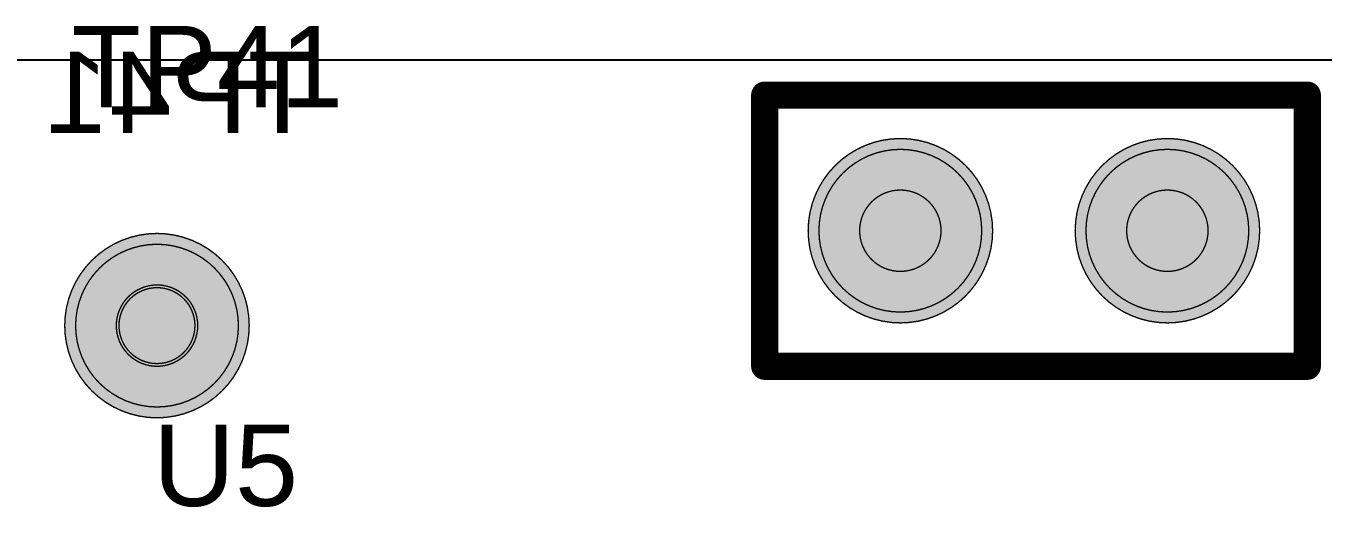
# Model space of a CAD drawing. Header units: millimetres. Extents: x 54 to 247, y 53 to 195.
# Drawn here: x 106.44 to 118.59, y 71.86 to 76.37 of the extents above; entities that cross this region are included whole.
import ezdxf

# ---------------------------------------------------------------- set-up
doc = ezdxf.new("R2010")
doc.units = ezdxf.units.MM
for name, color, linetype in [('BottomOverlay', 54, 'Continuous'), ('BottomSolder', 6, 'Continuous'), ('Mechanical10', 56, 'Continuous'), ('Mechanical11', 56, 'Continuous'), ('Mechanical12', 56, 'Continuous'), ('Mechanical13', 56, 'Continuous'), ('Mechanical14', 56, 'Continuous'), ('Mechanical4', 56, 'Continuous'), ('Mechanical6', 56, 'Continuous'), ('Mechanical7', 56, 'Continuous'), ('Mechanical9', 56, 'Continuous'), ('MultiLayer', 9, 'Continuous'), ('PadHoleLayer', 156, 'Continuous'), ('TopOverlay', 2, 'Continuous'), ('TopSolder', 216, 'Continuous'), ('ViaHoleLayer', 16, 'Continuous')]:
    doc.layers.add(name, color=color, linetype=linetype)
doc.styles.add('Arial', font='arial.ttf', dxfattribs={"height": 0.2})

# ---------------------------------------------------------------- blocks, each defined once
blk = doc.blocks.new('J______2_54_B_211')
at = {"layer": 'BottomSolder'}
h = blk.add_hatch(color=6, dxfattribs=at)
edge = h.paths.add_edge_path()
edge.add_arc((0, 0), 0.8636, 0, 360)
h = blk.add_hatch(color=6, dxfattribs=at)
edge = h.paths.add_edge_path()
edge.add_arc((2.5, 0), 0.8636, 0, 360)
at = {"layer": 'MultiLayer'}
h = blk.add_hatch(color=9, dxfattribs=at)
edge = h.paths.add_edge_path()
edge.add_arc((0, 0), 0.762, 0, 360)
h = blk.add_hatch(color=9, dxfattribs=at)
edge = h.paths.add_edge_path()
edge.add_arc((2.5, 0), 0.762, 0, 360)
at = {"layer": 'PadHoleLayer'}
h = blk.add_hatch(color=156, dxfattribs=at)
edge = h.paths.add_edge_path()
edge.add_arc((0, 0), 0.381, 0, 360)
h = blk.add_hatch(color=156, dxfattribs=at)
edge = h.paths.add_edge_path()
edge.add_arc((2.5, 0), 0.381, 0, 360)
at = {"layer": 'TopSolder'}
h = blk.add_hatch(color=216, dxfattribs=at)
edge = h.paths.add_edge_path()
edge.add_arc((0, 0), 0.8636, 0, 360)
h = blk.add_hatch(color=216, dxfattribs=at)
edge = h.paths.add_edge_path()
edge.add_arc((2.5, 0), 0.8636, 0, 360)
at = {"layer": 'BottomOverlay', "const_width": 0.254}
for points in [[(-1.27, 1.27), (0.254, 1.27)], [(-1.27, -1.27), (-1.27, 1.27)], [(0.254, 1.27), (2.286, 1.27)], [(2.286, 1.27), (3.81, 1.27)], [(3.81, -1.27), (3.81, 1.27)], [(-1.27, -1.27), (3.81, -1.27)]]:
    blk.add_lwpolyline(points, dxfattribs=at)
at = {"layer": 'BottomOverlay', "const_width": 0.127}
for points in [[(-1.3335, 1.27, 1), (-1.2065, 1.27, 1)], [(-1.3335, 1.27, 1), (-1.2065, 1.27, 1)], [(0.1905, 1.27, 1), (0.3175, 1.27, 1)], [(0.1905, 1.27, 1), (0.3175, 1.27, 1)], [(2.2225, 1.27, 1), (2.3495, 1.27, 1)], [(2.2225, 1.27, 1), (2.3495, 1.27, 1)], [(3.7465, 1.27, 1), (3.8735, 1.27, 1)], [(3.7465, 1.27, 1), (3.8735, 1.27, 1)], [(-1.3335, -1.27, 1), (-1.2065, -1.27, 1)], [(-1.3335, -1.27, 1), (-1.2065, -1.27, 1)], [(3.7465, -1.27, 1), (3.8735, -1.27, 1)], [(3.7465, -1.27, 1), (3.8735, -1.27, 1)]]:
    blk.add_lwpolyline(points, format="xyb", close=True, dxfattribs=at)
at = {"layer": 'TopOverlay', "const_width": 0.254}
for points in [[(-1.27, 1.27), (3.81, 1.27)], [(-1.27, -1.27), (-1.27, 1.27)], [(3.81, -1.27), (3.81, 1.27)], [(-1.27, -1.27), (3.81, -1.27)]]:
    blk.add_lwpolyline(points, dxfattribs=at)
at = {"layer": 'TopOverlay', "const_width": 0.127}
for points in [[(-1.3335, 1.27, 1), (-1.2065, 1.27, 1)], [(-1.3335, 1.27, 1), (-1.2065, 1.27, 1)], [(3.7465, 1.27, 1), (3.8735, 1.27, 1)], [(3.7465, 1.27, 1), (3.8735, 1.27, 1)], [(-1.3335, -1.27, 1), (-1.2065, -1.27, 1)], [(-1.3335, -1.27, 1), (-1.2065, -1.27, 1)], [(3.7465, -1.27, 1), (3.8735, -1.27, 1)], [(3.7465, -1.27, 1), (3.8735, -1.27, 1)]]:
    blk.add_lwpolyline(points, format="xyb", close=True, dxfattribs=at)
blk = doc.blocks.new('RES_TUM5_OHM_B_218')
at = {"layer": 'Mechanical4'}
blk.add_line((32.6644, 8.128), (-3.9624, 8.128), dxfattribs=at)
blk = doc.blocks.new('T____P_____B_222')
at = {"layer": 'BottomSolder'}
h = blk.add_hatch(color=6, dxfattribs=at)
edge = h.paths.add_edge_path()
edge.add_arc((0, 0), 0.864, 0, 360)
h = blk.add_hatch(color=6, dxfattribs=at)
edge = h.paths.add_edge_path()
edge.add_arc((0, 0), 0.864, 0, 360)
at = {"layer": 'MultiLayer'}
h = blk.add_hatch(color=9, dxfattribs=at)
edge = h.paths.add_edge_path()
edge.add_arc((0, 0), 0.762, 0, 360)
at = {"layer": 'PadHoleLayer'}
h = blk.add_hatch(color=156, dxfattribs=at)
edge = h.paths.add_edge_path()
edge.add_arc((0, 0), 0.381, 0, 360)
at = {"layer": 'TopSolder'}
h = blk.add_hatch(color=216, dxfattribs=at)
edge = h.paths.add_edge_path()
edge.add_arc((0, 0), 0.864, 0, 360)
h = blk.add_hatch(color=216, dxfattribs=at)
edge = h.paths.add_edge_path()
edge.add_arc((0, 0), 0.864, 0, 360)
at = {"layer": 'ViaHoleLayer'}
h = blk.add_hatch(color=16, dxfattribs=at)
edge = h.paths.add_edge_path()
edge.add_arc((0, 0), 0.356, 0, 360)

msp = doc.modelspace()

# ---------------------------------------------------------------- hatches: boundary and pattern name
at = {"layer": 'Mechanical14'}
h = msp.add_hatch(color=56, dxfattribs=at)
edge = h.paths.add_edge_path()
edge.add_arc((113.36, 75.717), 0.0635, 0, 360)
h = msp.add_hatch(color=56, dxfattribs=at)
edge = h.paths.add_edge_path()
edge.add_arc((113.36, 75.717), 0.0635, 0, 360)
h = msp.add_hatch(color=56, dxfattribs=at)
edge = h.paths.add_edge_path()
edge.add_arc((114.884, 75.717), 0.0635, 0, 360)
h = msp.add_hatch(color=56, dxfattribs=at)
edge = h.paths.add_edge_path()
edge.add_arc((114.884, 75.717), 0.0635, 0, 360)
h = msp.add_hatch(color=56, dxfattribs=at)
edge = h.paths.add_edge_path()
edge.add_arc((116.916, 75.717), 0.0635, 0, 360)
h = msp.add_hatch(color=56, dxfattribs=at)
edge = h.paths.add_edge_path()
edge.add_arc((116.916, 75.717), 0.0635, 0, 360)
h = msp.add_hatch(color=56, dxfattribs=at)
edge = h.paths.add_edge_path()
edge.add_arc((118.44, 75.717), 0.0635, 0, 360)
h = msp.add_hatch(color=56, dxfattribs=at)
edge = h.paths.add_edge_path()
edge.add_arc((118.44, 75.717), 0.0635, 0, 360)
h = msp.add_hatch(color=56, dxfattribs=at)
edge = h.paths.add_edge_path()
edge.add_arc((113.36, 73.177), 0.0635, 0, 360)
h = msp.add_hatch(color=56, dxfattribs=at)
edge = h.paths.add_edge_path()
edge.add_arc((113.36, 73.177), 0.0635, 0, 360)
h = msp.add_hatch(color=56, dxfattribs=at)
edge = h.paths.add_edge_path()
edge.add_arc((118.44, 73.177), 0.0635, 0, 360)
h = msp.add_hatch(color=56, dxfattribs=at)
edge = h.paths.add_edge_path()
edge.add_arc((118.44, 73.177), 0.0635, 0, 360)
at = {"layer": 'Mechanical6'}
h = msp.add_hatch(color=56, dxfattribs=at)
edge = h.paths.add_edge_path()
edge.add_arc((113.36, 75.717), 0.0635, 0, 360)
h = msp.add_hatch(color=56, dxfattribs=at)
edge = h.paths.add_edge_path()
edge.add_arc((113.36, 75.717), 0.0635, 0, 360)
h = msp.add_hatch(color=56, dxfattribs=at)
edge = h.paths.add_edge_path()
edge.add_arc((118.44, 75.717), 0.0635, 0, 360)
h = msp.add_hatch(color=56, dxfattribs=at)
edge = h.paths.add_edge_path()
edge.add_arc((118.44, 75.717), 0.0635, 0, 360)
h = msp.add_hatch(color=56, dxfattribs=at)
edge = h.paths.add_edge_path()
edge.add_arc((113.36, 73.177), 0.0635, 0, 360)
h = msp.add_hatch(color=56, dxfattribs=at)
edge = h.paths.add_edge_path()
edge.add_arc((113.36, 73.177), 0.0635, 0, 360)
h = msp.add_hatch(color=56, dxfattribs=at)
edge = h.paths.add_edge_path()
edge.add_arc((118.44, 73.177), 0.0635, 0, 360)
h = msp.add_hatch(color=56, dxfattribs=at)
edge = h.paths.add_edge_path()
edge.add_arc((118.44, 73.177), 0.0635, 0, 360)
at = {"layer": 'PadHoleLayer'}
h = msp.add_hatch(color=156, dxfattribs=at)
edge = h.paths.add_edge_path()
edge.add_arc((113.36, 75.717), 0.0635, 0, 360)
h = msp.add_hatch(color=156, dxfattribs=at)
edge = h.paths.add_edge_path()
edge.add_arc((113.36, 75.717), 0.0635, 0, 360)
h = msp.add_hatch(color=156, dxfattribs=at)
edge = h.paths.add_edge_path()
edge.add_arc((113.36, 75.717), 0.0635, 0, 360)
h = msp.add_hatch(color=156, dxfattribs=at)
edge = h.paths.add_edge_path()
edge.add_arc((113.36, 75.717), 0.0635, 0, 360)
h = msp.add_hatch(color=156, dxfattribs=at)
edge = h.paths.add_edge_path()
edge.add_arc((114.884, 75.717), 0.0635, 0, 360)
h = msp.add_hatch(color=156, dxfattribs=at)
edge = h.paths.add_edge_path()
edge.add_arc((114.884, 75.717), 0.0635, 0, 360)
h = msp.add_hatch(color=156, dxfattribs=at)
edge = h.paths.add_edge_path()
edge.add_arc((116.916, 75.717), 0.0635, 0, 360)
h = msp.add_hatch(color=156, dxfattribs=at)
edge = h.paths.add_edge_path()
edge.add_arc((116.916, 75.717), 0.0635, 0, 360)
h = msp.add_hatch(color=156, dxfattribs=at)
edge = h.paths.add_edge_path()
edge.add_arc((118.44, 75.717), 0.0635, 0, 360)
h = msp.add_hatch(color=156, dxfattribs=at)
edge = h.paths.add_edge_path()
edge.add_arc((118.44, 75.717), 0.0635, 0, 360)
h = msp.add_hatch(color=156, dxfattribs=at)
edge = h.paths.add_edge_path()
edge.add_arc((118.44, 75.717), 0.0635, 0, 360)
h = msp.add_hatch(color=156, dxfattribs=at)
edge = h.paths.add_edge_path()
edge.add_arc((118.44, 75.717), 0.0635, 0, 360)
h = msp.add_hatch(color=156, dxfattribs=at)
edge = h.paths.add_edge_path()
edge.add_arc((113.36, 73.177), 0.0635, 0, 360)
h = msp.add_hatch(color=156, dxfattribs=at)
edge = h.paths.add_edge_path()
edge.add_arc((113.36, 73.177), 0.0635, 0, 360)
h = msp.add_hatch(color=156, dxfattribs=at)
edge = h.paths.add_edge_path()
edge.add_arc((113.36, 73.177), 0.0635, 0, 360)
h = msp.add_hatch(color=156, dxfattribs=at)
edge = h.paths.add_edge_path()
edge.add_arc((113.36, 73.177), 0.0635, 0, 360)
h = msp.add_hatch(color=156, dxfattribs=at)
edge = h.paths.add_edge_path()
edge.add_arc((118.44, 73.177), 0.0635, 0, 360)
h = msp.add_hatch(color=156, dxfattribs=at)
edge = h.paths.add_edge_path()
edge.add_arc((118.44, 73.177), 0.0635, 0, 360)
h = msp.add_hatch(color=156, dxfattribs=at)
edge = h.paths.add_edge_path()
edge.add_arc((118.44, 73.177), 0.0635, 0, 360)
h = msp.add_hatch(color=156, dxfattribs=at)
edge = h.paths.add_edge_path()
edge.add_arc((118.44, 73.177), 0.0635, 0, 360)

# ---------------------------------------------------------------- linework, layer by layer
at = {"layer": 'Mechanical10'}
for points, const_width in [([(115.494, 74.447, 1), (113.767, 74.447, 1)], 0.0127), ([(117.994, 74.447, 1), (116.267, 74.447, 1)], 0.0127), ([(113.763, 74.447, 1), (113.77, 74.447, 1)], 0.00635), ([(115.491, 74.447, 1), (115.497, 74.447, 1)], 0.00635), ([(116.263, 74.447, 1), (116.27, 74.447, 1)], 0.00635), ([(117.991, 74.447, 1), (117.997, 74.447, 1)], 0.00635), ([(108.534, 73.558, 1), (106.807, 73.558, 1)], 0.0127), ([(108.534, 73.558, 1), (106.807, 73.558, 1)], 0.0127), ([(106.804, 73.558, 1), (106.81, 73.558, 1)], 0.00635), ([(106.804, 73.558, 1), (106.81, 73.558, 1)], 0.00635), ([(108.531, 73.558, 1), (108.537, 73.558, 1)], 0.00635), ([(108.531, 73.558, 1), (108.537, 73.558, 1)], 0.00635)]:
    msp.add_lwpolyline(points, format="xyb", close=True, dxfattribs=dict(at, const_width=const_width))
at = {"layer": 'Mechanical11'}
for points, const_width in [([(115.494, 74.447, 1), (113.767, 74.447, 1)], 0.0127), ([(117.994, 74.447, 1), (116.267, 74.447, 1)], 0.0127), ([(113.763, 74.447, 1), (113.77, 74.447, 1)], 0.00635), ([(115.491, 74.447, 1), (115.497, 74.447, 1)], 0.00635), ([(116.263, 74.447, 1), (116.27, 74.447, 1)], 0.00635), ([(117.991, 74.447, 1), (117.997, 74.447, 1)], 0.00635), ([(108.534, 73.558, 1), (106.807, 73.558, 1)], 0.0127), ([(108.534, 73.558, 1), (106.807, 73.558, 1)], 0.0127), ([(106.804, 73.558, 1), (106.81, 73.558, 1)], 0.00635), ([(106.804, 73.558, 1), (106.81, 73.558, 1)], 0.00635), ([(108.531, 73.558, 1), (108.537, 73.558, 1)], 0.00635), ([(108.531, 73.558, 1), (108.537, 73.558, 1)], 0.00635)]:
    msp.add_lwpolyline(points, format="xyb", close=True, dxfattribs=dict(at, const_width=const_width))
at = {"layer": 'Mechanical12'}
for points, const_width in [([(115.011, 74.447, 1), (114.249, 74.447, 1)], 0.0127), ([(117.511, 74.447, 1), (116.749, 74.447, 1)], 0.0127), ([(114.246, 74.447, 1), (114.252, 74.447, 1)], 0.00635), ([(115.008, 74.447, 1), (115.014, 74.447, 1)], 0.00635), ([(116.746, 74.447, 1), (116.752, 74.447, 1)], 0.00635), ([(117.508, 74.447, 1), (117.514, 74.447, 1)], 0.00635), ([(108.052, 73.558, 1), (107.29, 73.558, 1)], 0.0127), ([(107.286, 73.558, 1), (107.293, 73.558, 1)], 0.00635), ([(108.048, 73.558, 1), (108.055, 73.558, 1)], 0.00635)]:
    msp.add_lwpolyline(points, format="xyb", close=True, dxfattribs=dict(at, const_width=const_width))
at = {"layer": 'Mechanical13'}
for points, const_width in [([(108.026, 73.558, 1), (107.315, 73.558, 1)], 0.0127), ([(107.312, 73.558, 1), (107.318, 73.558, 1)], 0.00635), ([(108.023, 73.558, 1), (108.029, 73.558, 1)], 0.00635)]:
    msp.add_lwpolyline(points, format="xyb", close=True, dxfattribs=dict(at, const_width=const_width))
at = {"layer": 'Mechanical14', "const_width": 0.254}
for points in [[(113.36, 73.177), (113.36, 75.717)], [(113.36, 75.717), (114.884, 75.717)], [(114.884, 75.717), (116.916, 75.717)], [(116.916, 75.717), (118.44, 75.717)], [(118.44, 73.177), (118.44, 75.717)], [(113.36, 73.177), (118.44, 73.177)]]:
    msp.add_lwpolyline(points, dxfattribs=at)
at = {"layer": 'Mechanical14', "const_width": 0.127}
for points in [[(113.297, 75.717, 1), (113.424, 75.717, 1)], [(113.297, 75.717, 1), (113.424, 75.717, 1)], [(114.821, 75.717, 1), (114.948, 75.717, 1)], [(114.821, 75.717, 1), (114.948, 75.717, 1)], [(116.853, 75.717, 1), (116.98, 75.717, 1)], [(116.853, 75.717, 1), (116.98, 75.717, 1)], [(118.377, 75.717, 1), (118.504, 75.717, 1)], [(118.377, 75.717, 1), (118.504, 75.717, 1)], [(113.297, 73.177, 1), (113.424, 73.177, 1)], [(113.297, 73.177, 1), (113.424, 73.177, 1)], [(118.377, 73.177, 1), (118.504, 73.177, 1)], [(118.377, 73.177, 1), (118.504, 73.177, 1)]]:
    msp.add_lwpolyline(points, format="xyb", close=True, dxfattribs=at)
at = {"layer": 'Mechanical6', "const_width": 0.254}
for points in [[(113.36, 73.177), (113.36, 75.717)], [(113.36, 75.717), (118.44, 75.717)], [(118.44, 73.177), (118.44, 75.717)], [(113.36, 73.177), (118.44, 73.177)]]:
    msp.add_lwpolyline(points, dxfattribs=at)
at = {"layer": 'Mechanical6', "const_width": 0.127}
for points in [[(113.297, 75.717, 1), (113.424, 75.717, 1)], [(113.297, 75.717, 1), (113.424, 75.717, 1)], [(118.377, 75.717, 1), (118.504, 75.717, 1)], [(118.377, 75.717, 1), (118.504, 75.717, 1)], [(113.297, 73.177, 1), (113.424, 73.177, 1)], [(113.297, 73.177, 1), (113.424, 73.177, 1)], [(118.377, 73.177, 1), (118.504, 73.177, 1)], [(118.377, 73.177, 1), (118.504, 73.177, 1)]]:
    msp.add_lwpolyline(points, format="xyb", close=True, dxfattribs=at)
at = {"layer": 'Mechanical7'}
for points, const_width in [([(115.392, 74.447, 1), (113.868, 74.447, 1)], 0.0127), ([(117.892, 74.447, 1), (116.368, 74.447, 1)], 0.0127), ([(113.865, 74.447, 1), (113.871, 74.447, 1)], 0.00635), ([(115.389, 74.447, 1), (115.395, 74.447, 1)], 0.00635), ([(116.365, 74.447, 1), (116.371, 74.447, 1)], 0.00635), ([(117.889, 74.447, 1), (117.895, 74.447, 1)], 0.00635), ([(108.433, 73.558, 1), (106.909, 73.558, 1)], 0.0127), ([(106.905, 73.558, 1), (106.912, 73.558, 1)], 0.00635), ([(108.429, 73.558, 1), (108.436, 73.558, 1)], 0.00635)]:
    msp.add_lwpolyline(points, format="xyb", close=True, dxfattribs=dict(at, const_width=const_width))
at = {"layer": 'Mechanical9', "const_width": 0.0127}
msp.add_lwpolyline([(89.992, 76.048), (126.619, 76.048)], dxfattribs=at)

# ---------------------------------------------------------------- block references
for name, p, rotation in [('RES_TUM5_OHM_B_218', (122.657, 84.176), 180), ('T____P_____B_222', (107.671, 73.558), 90)]:
    msp.add_blockref(name, p, dxfattribs=dict(rotation=rotation))
msp.add_blockref('J______2_54_B_211', (114.63, 74.447))

# ---------------------------------------------------------------- texts
at = {"layer": 'BottomOverlay', "style": 'Arial', "text_generation_flag": 2}
msp.add_text('TP41', height=0.762, dxfattribs=at).set_placement((109.169, 75.362))
at = {"layer": 'Mechanical6', "style": 'Arial'}
for s, p in [('TP41', (106.871, 75.603)), ('U5', (107.632, 71.869))]:
    msp.add_text(s, height=0.762, dxfattribs=at).set_placement(p)

doc.saveas('drawing.dxf')
